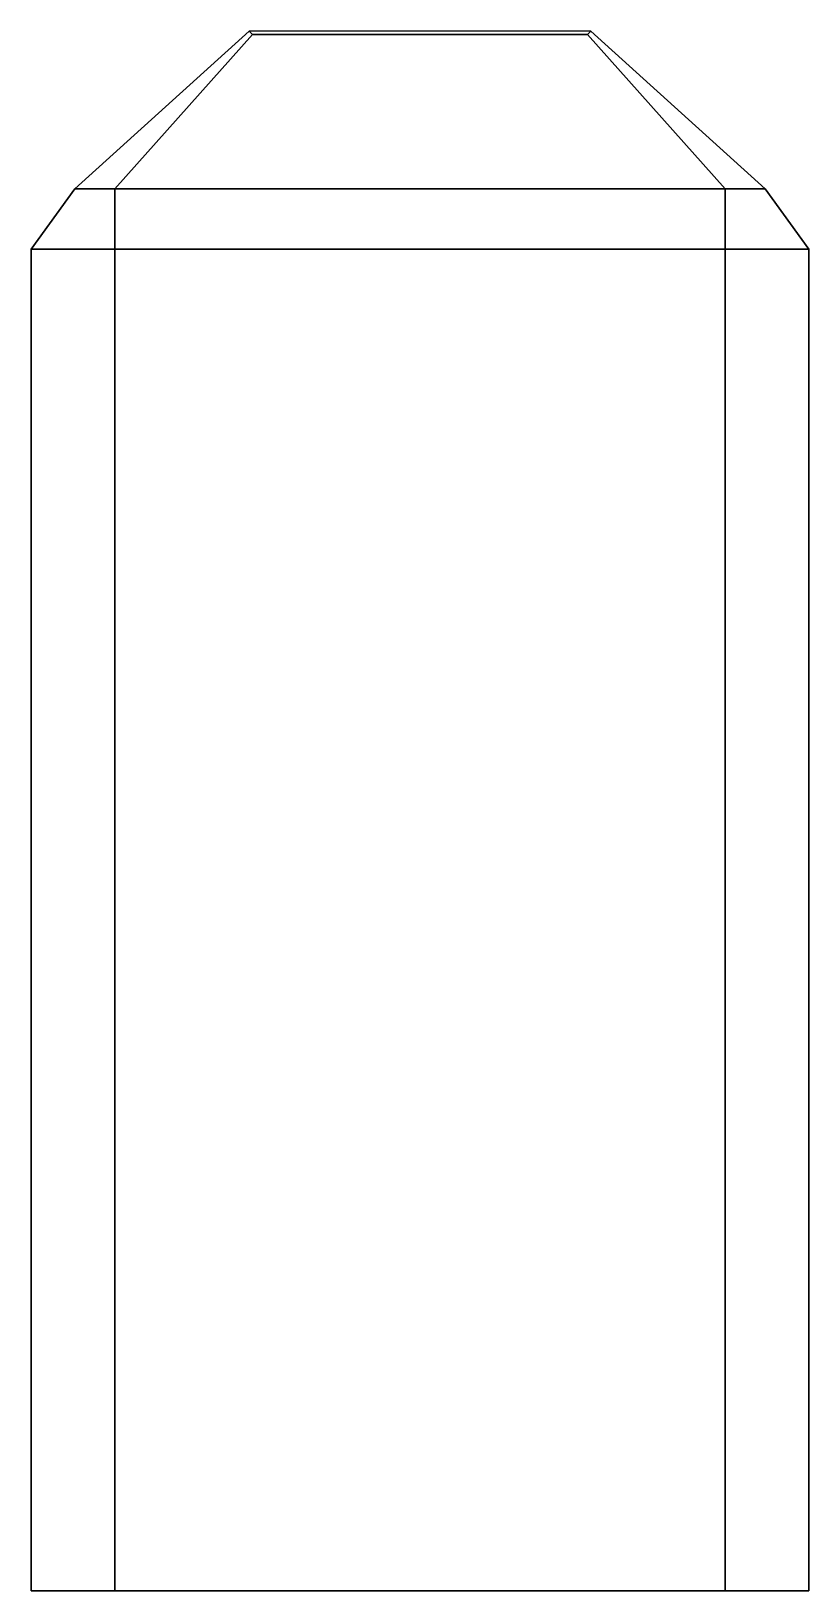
# Model space of a CAD drawing. Extents: x -1.16 to 1.16, y -3.02 to 1.63.
import ezdxf

# ---------------------------------------------------------------- set-up
doc = ezdxf.new("R2010")
doc.units = 0
doc.layers.add('TENT', color=3, linetype='CONTINUOUS')

msp = doc.modelspace()

# ---------------------------------------------------------------- linework, layer by layer
at = {"layer": 'TENT'}
for points in [[(-0.51, 1.63, 2.44), (-1.03, 1.16, 2.15), (-0.91, 1.16, 2.46), (-0.5, 1.62, 2.46)], [(0.5, 1.62, 2.46), (0.51, 1.63, 2.44), (-0.51, 1.63, 2.44), (-0.5, 1.62, 2.46)], [(0.91, 1.16, 2.46), (1.03, 1.16, 2.15), (0.51, 1.63, 2.44), (0.5, 1.62, 2.46)], [(-0.5, 1.62, 2.46), (-0.91, 1.16, 2.46), (0.91, 1.16, 2.46), (0.5, 1.62, 2.46)], [(-1.03, 1.16, 2.15), (-1.16, 0.98, 2.15), (-0.91, 0.98, 2.46), (-0.91, 1.16, 2.46)], [(-1.03, 1.16, 2.09), (-1.16, 0.98, 2.08), (-1.16, 0.98, 2.15), (-1.03, 1.16, 2.15)], [(-0.91, 1.16, 2.46), (-0.91, 0.98, 2.46), (0.91, 0.98, 2.46), (0.91, 1.16, 2.46)], [(0.91, 0.98, 2.46), (1.16, 0.98, 2.15), (1.03, 1.16, 2.15), (0.91, 1.16, 2.46)], [(1.16, 0.98, 2.15), (1.16, 0.98, 2.08), (1.03, 1.16, 2.09), (1.03, 1.16, 2.15)], [(-1.16, 0.98, 1.82), (-1.16, -3.02, 1.94), (-1.16, -3.02, 2.44), (-1.16, 0.98, 2.44)], [(1.16, 0.98, 2.44), (1.16, 0.98, 1.82), (-1.16, 0.98, 1.82), (-1.16, 0.98, 2.44)], [(-1.16, 0.98, 2.44), (-1.16, -3.02, 2.44), (-0.91, -3.02, 2.69), (-0.91, 0.98, 2.69)], [(0.91, 0.98, 2.69), (1.16, 0.98, 2.44), (-1.16, 0.98, 2.44), (-0.91, 0.98, 2.69)], [(-0.91, 0.98, 2.69), (-0.91, -3.02, 2.69), (0.91, -3.02, 2.69), (0.91, 0.98, 2.69)], [(0.91, -3.02, 2.69), (1.16, -3.02, 2.44), (1.16, 0.98, 2.44), (0.91, 0.98, 2.69)], [(1.16, -3.02, 2.44), (1.16, -3.02, 1.94), (1.16, 0.98, 1.82), (1.16, 0.98, 2.44)], [(-1.16, -3.02, 2.44), (-1.16, -3.02, 1.94), (1.16, -3.02, 1.94), (1.16, -3.02, 2.44)], [(-0.91, -3.02, 2.69), (-1.16, -3.02, 2.44), (1.16, -3.02, 2.44), (0.91, -3.02, 2.69)]]:
    msp.add_3dface(points, dxfattribs=at)

doc.saveas('drawing.dxf')
